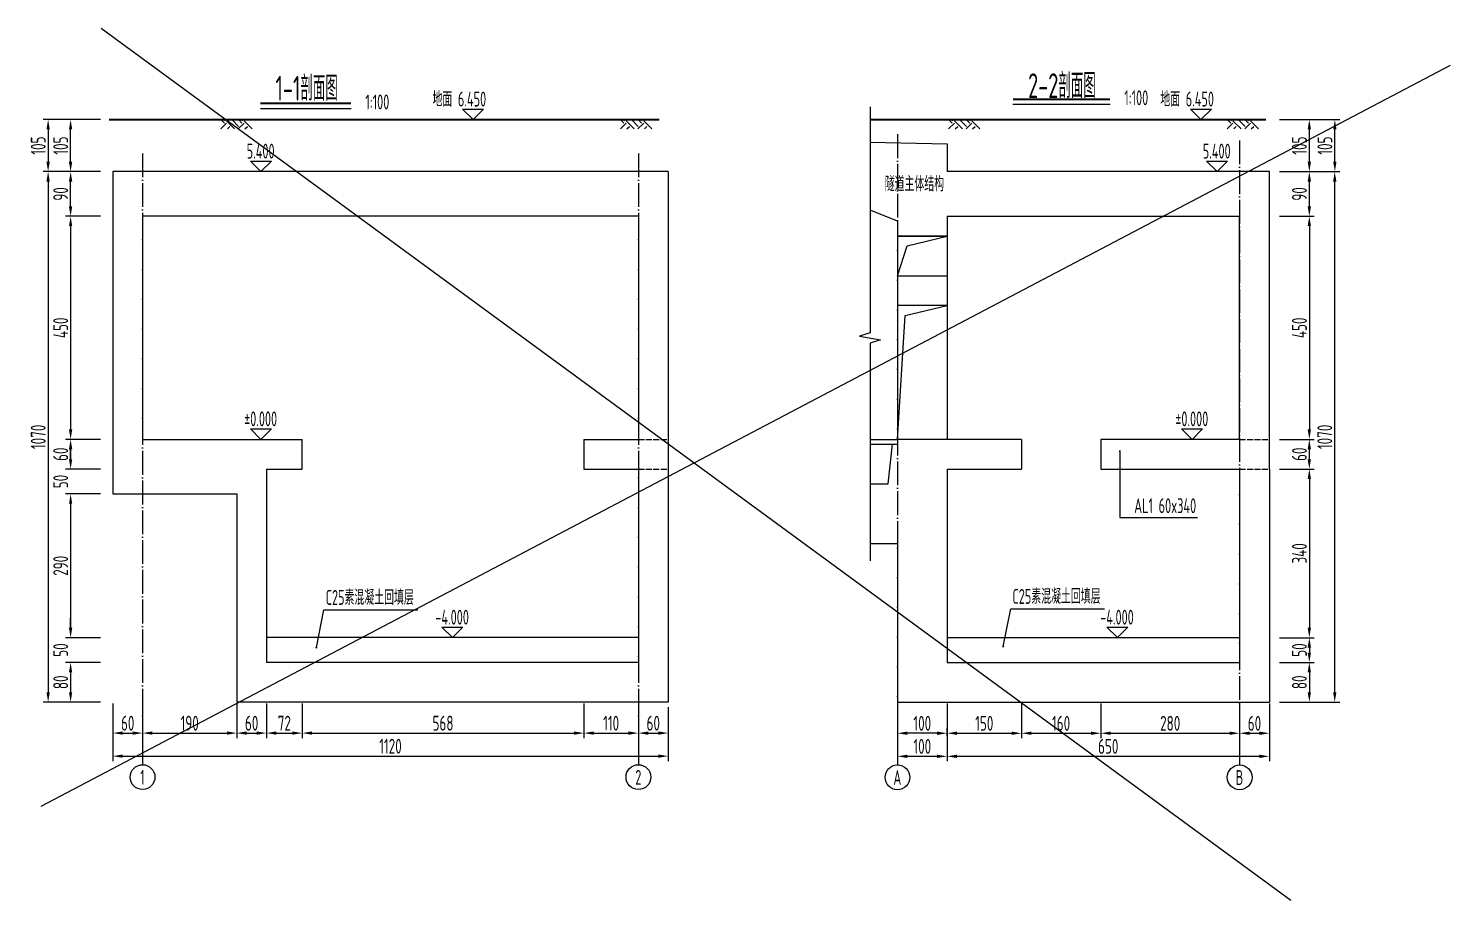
# Model space of a CAD drawing. Header units: millimetres. Extents: x -29538 to 115583, y -232866 to 15404.
# Drawn here: x 17800 to 46480, y -200106 to -182516 of the extents above; entities that cross this region are included whole.
import ezdxf
from ezdxf.enums import TextEntityAlignment as Align

# ---------------------------------------------------------------- set-up
doc = ezdxf.new("R2010")
doc.units = ezdxf.units.MM
doc.header["$LTSCALE"] = 10
doc.header["$MEASUREMENT"] = 0
doc.linetypes.add('ACAD_ISO02W100', pattern=[15, 12, -3])
doc.linetypes.add('ACAD_ISO04W100', pattern=[30, 24, -3, 0, -3])
for name, color, linetype in [('DIM_LEAD', 3, 'Continuous'), ('WALL', 9, 'Continuous'), ('中心线', 3, 'ACAD_ISO04W100'), ('尺寸', 4, 'Continuous'), ('文字', 7, 'Continuous'), ('标注', 4, 'Continuous'), ('次轮廓线', 7, 'Continuous'), ('粗虚线', 1, 'Continuous'), ('轮廓线', 1, 'Continuous')]:
    doc.layers.add(name, color=color, linetype=linetype)
doc.styles.get("Standard").update_dxf_attribs({"font": 'gbenor.shx', "width": 0.75, "bigfont": 'gbcbig.shx'})
doc.dimstyles.get("Standard").update_dxf_attribs({"dimscale": 100, "dimtxt": 3, "dimasz": 2, "dimexe": 1, "dimexo": 1, "dimgap": 0.5, "dimtad": 1, "dimdec": 1, "dimlfac": 0.1, "dimdsep": 46, "dimtxsty": 'Standard', "dimcen": 0.5, "dimadec": 0, "dimazin": 0, "dimtfac": 1, "dimtdec": 1, "dimtofl": 0, "dimtmove": 2, "dimatfit": 3, "dimfxl": 0, "dimtolj": 1, "dimtzin": 0, "dimarcsym": 0})

# ---------------------------------------------------------------- blocks, each defined once
blk = doc.blocks.new('*D368')
at = {"layer": 'Defpoints', "color": 0}
for p in [(20101, -190804), (19501, -191404), (20101, -196729)]:
    blk.add_point(p, dxfattribs=at)
at = {"layer": '标注', "color": 0, "lineweight": -2}
for p, q in [((19501, -196129), (19501, -196829)), ((20101, -196129), (20101, -196829)), ((19701, -196729), (19901, -196729))]:
    blk.add_line(p, q, dxfattribs=at)
at = {"layer": '标注', "color": 0}
for points in [[(19701, -196695), (19701, -196762), (19501, -196729)], [(19901, -196695), (19901, -196762), (20101, -196729)]]:
    blk.add_solid(points, dxfattribs=at)
at = {"layer": '标注', "color": 0, "insert": (19801, -196529), "char_height": 300, "attachment_point": 5}
blk.add_mtext('\\A1;60', dxfattribs=at)
blk = doc.blocks.new('*D369')
at = {"layer": 'Defpoints', "color": 0}
for p in [(20101, -190804), (22001, -191404), (22001, -196729)]:
    blk.add_point(p, dxfattribs=at)
at = {"layer": '标注', "color": 0, "lineweight": -2}
for p, q in [((20101, -196129), (20101, -196829)), ((22001, -196129), (22001, -196829)), ((20301, -196729), (21801, -196729))]:
    blk.add_line(p, q, dxfattribs=at)
at = {"layer": '标注', "color": 0}
for points in [[(20301, -196695), (20301, -196762), (20101, -196729)], [(21801, -196695), (21801, -196762), (22001, -196729)]]:
    blk.add_solid(points, dxfattribs=at)
at = {"layer": '标注', "color": 0, "insert": (21051, -196529), "char_height": 300, "attachment_point": 5}
blk.add_mtext('\\A1;190', dxfattribs=at)
blk = doc.blocks.new('*D370')
at = {"layer": 'Defpoints', "color": 0}
for p in [(22001, -191404), (22601, -191404), (22601, -196729)]:
    blk.add_point(p, dxfattribs=at)
at = {"layer": '标注', "color": 0, "lineweight": -2}
for p, q in [((22001, -196129), (22001, -196829)), ((22601, -196129), (22601, -196829)), ((22201, -196729), (22401, -196729))]:
    blk.add_line(p, q, dxfattribs=at)
at = {"layer": '标注', "color": 0}
for points in [[(22201, -196695), (22201, -196762), (22001, -196729)], [(22401, -196695), (22401, -196762), (22601, -196729)]]:
    blk.add_solid(points, dxfattribs=at)
at = {"layer": '标注', "color": 0, "insert": (22301, -196529), "char_height": 300, "attachment_point": 5}
blk.add_mtext('\\A1;60', dxfattribs=at)
blk = doc.blocks.new('*D371')
at = {"layer": 'Defpoints', "color": 0}
for p in [(22601, -191404), (23321, -191404), (23321, -196729)]:
    blk.add_point(p, dxfattribs=at)
at = {"layer": '标注', "color": 0, "lineweight": -2}
for p, q in [((22601, -196129), (22601, -196829)), ((23321, -196129), (23321, -196829)), ((22801, -196729), (23121, -196729))]:
    blk.add_line(p, q, dxfattribs=at)
at = {"layer": '标注', "color": 0}
for points in [[(22801, -196695), (22801, -196762), (22601, -196729)], [(23121, -196695), (23121, -196762), (23321, -196729)]]:
    blk.add_solid(points, dxfattribs=at)
at = {"layer": '标注', "color": 0, "insert": (22961, -196529), "char_height": 300, "attachment_point": 5}
blk.add_mtext('\\A1;72', dxfattribs=at)
blk = doc.blocks.new('*D372')
at = {"layer": 'Defpoints', "color": 0}
for p in [(23321, -191404), (29002, -191404), (29002, -196729)]:
    blk.add_point(p, dxfattribs=at)
at = {"layer": '标注', "color": 0, "lineweight": -2}
for p, q in [((23321, -196129), (23321, -196829)), ((29002, -196129), (29002, -196829)), ((23521, -196729), (28802, -196729))]:
    blk.add_line(p, q, dxfattribs=at)
at = {"layer": '标注', "color": 0}
for points in [[(23521, -196695), (23521, -196762), (23321, -196729)], [(28802, -196695), (28802, -196762), (29002, -196729)]]:
    blk.add_solid(points, dxfattribs=at)
at = {"layer": '标注', "color": 0, "insert": (26161, -196529), "char_height": 300, "attachment_point": 5}
blk.add_mtext('\\A1;568', dxfattribs=at)
blk = doc.blocks.new('*D373')
at = {"layer": 'Defpoints', "color": 0}
for p in [(29002, -191404), (30101, -191404), (30101, -196729)]:
    blk.add_point(p, dxfattribs=at)
at = {"layer": '标注', "color": 0, "lineweight": -2}
for p, q in [((29002, -196129), (29002, -196829)), ((30101, -196129), (30101, -196829)), ((29202, -196729), (29901, -196729))]:
    blk.add_line(p, q, dxfattribs=at)
at = {"layer": '标注', "color": 0}
for points in [[(29202, -196695), (29202, -196762), (29002, -196729)], [(29901, -196695), (29901, -196762), (30101, -196729)]]:
    blk.add_solid(points, dxfattribs=at)
at = {"layer": '标注', "color": 0, "insert": (29551, -196529), "char_height": 300, "attachment_point": 5}
blk.add_mtext('\\A1;110', dxfattribs=at)
blk = doc.blocks.new('*D374')
at = {"layer": 'Defpoints', "color": 0}
for p in [(30101, -191404), (30701, -196104), (30701, -196729)]:
    blk.add_point(p, dxfattribs=at)
at = {"layer": '标注', "color": 0, "lineweight": -2}
for p, q in [((30101, -196129), (30101, -196829)), ((30701, -196204), (30701, -196829)), ((30301, -196729), (30501, -196729))]:
    blk.add_line(p, q, dxfattribs=at)
at = {"layer": '标注', "color": 0}
for points in [[(30301, -196695), (30301, -196762), (30101, -196729)], [(30501, -196695), (30501, -196762), (30701, -196729)]]:
    blk.add_solid(points, dxfattribs=at)
at = {"layer": '标注', "color": 0, "insert": (30401, -196529), "char_height": 300, "attachment_point": 5}
blk.add_mtext('\\A1;60', dxfattribs=at)
blk = doc.blocks.new('*D375')
at = {"layer": 'Defpoints', "color": 0}
for p in [(19501, -196245), (30701, -196245), (30701, -197193)]:
    blk.add_point(p, dxfattribs=at)
at = {"layer": '标注', "color": 0, "lineweight": -2}
for p, q in [((19501, -196593), (19501, -197293)), ((30701, -196593), (30701, -197293)), ((19701, -197193), (30501, -197193))]:
    blk.add_line(p, q, dxfattribs=at)
at = {"layer": '标注', "color": 0}
for points in [[(19701, -197160), (19701, -197227), (19501, -197193)], [(30501, -197160), (30501, -197227), (30701, -197193)]]:
    blk.add_solid(points, dxfattribs=at)
at = {"layer": '标注', "color": 0, "insert": (25101, -196993), "char_height": 300, "attachment_point": 5}
blk.add_mtext('\\A1;1120', dxfattribs=at)
blk = doc.blocks.new('*D376')
at = {"layer": 'Defpoints', "color": 0}
for p in [(18650, -185404), (19501, -185404), (20101, -186304)]:
    blk.add_point(p, dxfattribs=at)
at = {"layer": '标注', "color": 0, "lineweight": -2}
for p, q in [((19250, -185404), (18550, -185404)), ((18650, -186104), (18650, -185604)), ((19250, -186304), (18550, -186304))]:
    blk.add_line(p, q, dxfattribs=at)
at = {"layer": '标注', "color": 0}
for points in [[(18617, -185604), (18683, -185604), (18650, -185404)], [(18617, -186104), (18683, -186104), (18650, -186304)]]:
    blk.add_solid(points, dxfattribs=at)
at = {"layer": '标注', "color": 0, "insert": (18450, -185854), "char_height": 300, "attachment_point": 5, "rotation": 90}
blk.add_mtext('\\A1;90', dxfattribs=at)
blk = doc.blocks.new('*D377')
at = {"layer": 'Defpoints', "color": 0}
for p in [(19501, -186304), (18650, -190804), (20101, -190804)]:
    blk.add_point(p, dxfattribs=at)
at = {"layer": '标注', "color": 0, "lineweight": -2}
for p, q in [((19250, -186304), (18550, -186304)), ((18650, -186504), (18650, -190604)), ((19250, -190804), (18550, -190804))]:
    blk.add_line(p, q, dxfattribs=at)
at = {"layer": '标注', "color": 0}
for points in [[(18617, -186504), (18683, -186504), (18650, -186304)], [(18617, -190604), (18683, -190604), (18650, -190804)]]:
    blk.add_solid(points, dxfattribs=at)
at = {"layer": '标注', "color": 0, "insert": (18450, -188554), "char_height": 300, "attachment_point": 5, "rotation": 90}
blk.add_mtext('\\A1;450', dxfattribs=at)
blk = doc.blocks.new('*D378')
at = {"layer": 'Defpoints', "color": 0}
for p in [(20101, -190804), (18650, -191404), (19501, -191404)]:
    blk.add_point(p, dxfattribs=at)
at = {"layer": '标注', "color": 0, "lineweight": -2}
for p, q in [((19250, -190804), (18550, -190804)), ((18650, -191004), (18650, -191204)), ((19250, -191404), (18550, -191404))]:
    blk.add_line(p, q, dxfattribs=at)
at = {"layer": '标注', "color": 0}
for points in [[(18617, -191004), (18683, -191004), (18650, -190804)], [(18617, -191204), (18683, -191204), (18650, -191404)]]:
    blk.add_solid(points, dxfattribs=at)
at = {"layer": '标注', "color": 0, "insert": (18450, -191104), "char_height": 300, "attachment_point": 5, "rotation": 90}
blk.add_mtext('\\A1;60', dxfattribs=at)
blk = doc.blocks.new('*D379')
at = {"layer": 'Defpoints', "color": 0}
for p in [(19501, -191904), (18650, -194804), (22601, -194804)]:
    blk.add_point(p, dxfattribs=at)
at = {"layer": '标注', "color": 0, "lineweight": -2}
for p, q in [((19250, -191904), (18550, -191904)), ((18650, -192104), (18650, -194604)), ((19250, -194804), (18550, -194804))]:
    blk.add_line(p, q, dxfattribs=at)
at = {"layer": '标注', "color": 0}
for points in [[(18617, -192104), (18683, -192104), (18650, -191904)], [(18617, -194604), (18683, -194604), (18650, -194804)]]:
    blk.add_solid(points, dxfattribs=at)
at = {"layer": '标注', "color": 0, "insert": (18450, -193354), "char_height": 300, "attachment_point": 5, "rotation": 90}
blk.add_mtext('\\A1;290', dxfattribs=at)
blk = doc.blocks.new('*D380')
at = {"layer": 'Defpoints', "color": 0}
for p in [(22601, -195304), (18650, -196104), (22001, -196104)]:
    blk.add_point(p, dxfattribs=at)
at = {"layer": '标注', "color": 0, "lineweight": -2}
for p, q in [((19250, -195304), (18550, -195304)), ((18650, -195504), (18650, -195904)), ((19250, -196104), (18550, -196104))]:
    blk.add_line(p, q, dxfattribs=at)
at = {"layer": '标注', "color": 0}
for points in [[(18617, -195504), (18683, -195504), (18650, -195304)], [(18617, -195904), (18683, -195904), (18650, -196104)]]:
    blk.add_solid(points, dxfattribs=at)
at = {"layer": '标注', "color": 0, "insert": (18450, -195704), "char_height": 300, "attachment_point": 5, "rotation": 90}
blk.add_mtext('\\A1;80', dxfattribs=at)
blk = doc.blocks.new('*D381')
at = {"layer": 'Defpoints', "color": 0}
for p in [(19501, -185404), (18197, -196104), (19501, -196104)]:
    blk.add_point(p, dxfattribs=at)
at = {"layer": '标注', "color": 0, "lineweight": -2}
for p, q in [((18797, -185404), (18097, -185404)), ((18197, -185604), (18197, -195904)), ((18797, -196104), (18097, -196104))]:
    blk.add_line(p, q, dxfattribs=at)
at = {"layer": '标注', "color": 0}
for points in [[(18163, -185604), (18230, -185604), (18197, -185404)], [(18163, -195904), (18230, -195904), (18197, -196104)]]:
    blk.add_solid(points, dxfattribs=at)
at = {"layer": '标注', "color": 0, "insert": (17997, -190754), "char_height": 300, "attachment_point": 5, "rotation": 90}
blk.add_mtext('\\A1;1070', dxfattribs=at)
blk = doc.blocks.new('*D382')
at = {"layer": 'Defpoints', "color": 0}
for p in [(35326, -190904), (36326, -191304), (36326, -197197)]:
    blk.add_point(p, dxfattribs=at)
at = {"layer": '标注', "color": 0, "lineweight": -2}
for p, q in [((35326, -196597), (35326, -197297)), ((36326, -196597), (36326, -197297)), ((35526, -197197), (36126, -197197))]:
    blk.add_line(p, q, dxfattribs=at)
at = {"layer": '标注', "color": 0}
for points in [[(35526, -197164), (35526, -197231), (35326, -197197)], [(36126, -197164), (36126, -197231), (36326, -197197)]]:
    blk.add_solid(points, dxfattribs=at)
at = {"layer": '标注', "color": 0, "insert": (35826, -196997), "char_height": 300, "attachment_point": 5}
blk.add_mtext('\\A1;100', dxfattribs=at)
blk = doc.blocks.new('*D391')
at = {"layer": 'Defpoints', "color": 0}
for p in [(42226, -190804), (42826, -191404), (42826, -196732)]:
    blk.add_point(p, dxfattribs=at)
at = {"layer": '标注', "color": 0, "lineweight": -2}
for p, q in [((42226, -196132), (42226, -196832)), ((42826, -196132), (42826, -196832)), ((42426, -196732), (42626, -196732))]:
    blk.add_line(p, q, dxfattribs=at)
at = {"layer": '标注', "color": 0}
for points in [[(42426, -196698), (42426, -196765), (42226, -196732)], [(42626, -196698), (42626, -196765), (42826, -196732)]]:
    blk.add_solid(points, dxfattribs=at)
at = {"layer": '标注', "color": 0, "insert": (42526, -196532), "char_height": 300, "attachment_point": 5}
blk.add_mtext('\\A1;60', dxfattribs=at)
blk = doc.blocks.new('*D392')
at = {"layer": 'Defpoints', "color": 0}
for p in [(36326, -191304), (37826, -191404), (37826, -196732)]:
    blk.add_point(p, dxfattribs=at)
at = {"layer": '标注', "color": 0, "lineweight": -2}
for p, q in [((36326, -196132), (36326, -196832)), ((37826, -196132), (37826, -196832)), ((36526, -196732), (37626, -196732))]:
    blk.add_line(p, q, dxfattribs=at)
at = {"layer": '标注', "color": 0}
for points in [[(36526, -196698), (36526, -196765), (36326, -196732)], [(37626, -196698), (37626, -196765), (37826, -196732)]]:
    blk.add_solid(points, dxfattribs=at)
at = {"layer": '标注', "color": 0, "insert": (37076, -196532), "char_height": 300, "attachment_point": 5}
blk.add_mtext('\\A1;150', dxfattribs=at)
blk = doc.blocks.new('*D393')
at = {"layer": 'Defpoints', "color": 0}
for p in [(42226, -190804), (39426, -191404), (42226, -196732)]:
    blk.add_point(p, dxfattribs=at)
at = {"layer": '标注', "color": 0, "lineweight": -2}
for p, q in [((39426, -196132), (39426, -196832)), ((42226, -196132), (42226, -196832)), ((39626, -196732), (42026, -196732))]:
    blk.add_line(p, q, dxfattribs=at)
at = {"layer": '标注', "color": 0}
for points in [[(39626, -196698), (39626, -196765), (39426, -196732)], [(42026, -196698), (42026, -196765), (42226, -196732)]]:
    blk.add_solid(points, dxfattribs=at)
at = {"layer": '标注', "color": 0, "insert": (40826, -196532), "char_height": 300, "attachment_point": 5}
blk.add_mtext('\\A1;280', dxfattribs=at)
blk = doc.blocks.new('*D387')
at = {"layer": 'Defpoints', "color": 0}
for p in [(36326, -191304), (42826, -191404), (42826, -197197)]:
    blk.add_point(p, dxfattribs=at)
at = {"layer": '标注', "color": 0, "lineweight": -2}
for p, q in [((36326, -196597), (36326, -197297)), ((42826, -196597), (42826, -197297)), ((36526, -197197), (42626, -197197))]:
    blk.add_line(p, q, dxfattribs=at)
at = {"layer": '标注', "color": 0}
for points in [[(36526, -197164), (36526, -197231), (36326, -197197)], [(42626, -197164), (42626, -197231), (42826, -197197)]]:
    blk.add_solid(points, dxfattribs=at)
at = {"layer": '标注', "color": 0, "insert": (39576, -196997), "char_height": 300, "attachment_point": 5}
blk.add_mtext('\\A1;650', dxfattribs=at)
blk = doc.blocks.new('*D383')
at = {"layer": 'Defpoints', "color": 0}
for p in [(42226, -186304), (42226, -190804), (43632, -190804)]:
    blk.add_point(p, dxfattribs=at)
at = {"layer": '标注', "color": 0, "lineweight": -2}
for p, q in [((43032, -186304), (43732, -186304)), ((43632, -186504), (43632, -190604)), ((43032, -190804), (43732, -190804))]:
    blk.add_line(p, q, dxfattribs=at)
at = {"layer": '标注', "color": 0}
for points in [[(43598, -186504), (43665, -186504), (43632, -186304)], [(43598, -190604), (43665, -190604), (43632, -190804)]]:
    blk.add_solid(points, dxfattribs=at)
at = {"layer": '标注', "color": 0, "insert": (43432, -188554), "char_height": 300, "attachment_point": 5, "rotation": 90}
blk.add_mtext('\\A1;450', dxfattribs=at)
blk = doc.blocks.new('*D384')
at = {"layer": 'Defpoints', "color": 0}
for p in [(42826, -185404), (43632, -185404), (42226, -186304)]:
    blk.add_point(p, dxfattribs=at)
at = {"layer": '标注', "color": 0, "lineweight": -2}
for p, q in [((43032, -185404), (43732, -185404)), ((43632, -186104), (43632, -185604)), ((43032, -186304), (43732, -186304))]:
    blk.add_line(p, q, dxfattribs=at)
at = {"layer": '标注', "color": 0}
for points in [[(43598, -185604), (43665, -185604), (43632, -185404)], [(43598, -186104), (43665, -186104), (43632, -186304)]]:
    blk.add_solid(points, dxfattribs=at)
at = {"layer": '标注', "color": 0, "insert": (43432, -185854), "char_height": 300, "attachment_point": 5, "rotation": 90}
blk.add_mtext('\\A1;90', dxfattribs=at)
blk = doc.blocks.new('*D385')
at = {"layer": 'Defpoints', "color": 0}
for p in [(42226, -185404), (44144, -185404), (42826, -196104)]:
    blk.add_point(p, dxfattribs=at)
at = {"layer": '标注', "color": 0, "lineweight": -2}
for p, q in [((43544, -185404), (44244, -185404)), ((44144, -195904), (44144, -185604)), ((43544, -196104), (44244, -196104))]:
    blk.add_line(p, q, dxfattribs=at)
at = {"layer": '标注', "color": 0}
for points in [[(44111, -185604), (44178, -185604), (44144, -185404)], [(44111, -195904), (44178, -195904), (44144, -196104)]]:
    blk.add_solid(points, dxfattribs=at)
at = {"layer": '标注', "color": 0, "insert": (43944, -190754), "char_height": 300, "attachment_point": 5, "rotation": 90}
blk.add_mtext('\\A1;1070', dxfattribs=at)
blk = doc.blocks.new('*D386')
at = {"layer": 'Defpoints', "color": 0}
for p in [(42226, -190804), (43632, -190804), (42826, -191404)]:
    blk.add_point(p, dxfattribs=at)
at = {"layer": '标注', "color": 0, "lineweight": -2}
for p, q in [((43032, -190804), (43732, -190804)), ((43632, -191204), (43632, -191004)), ((43032, -191404), (43732, -191404))]:
    blk.add_line(p, q, dxfattribs=at)
at = {"layer": '标注', "color": 0}
for points in [[(43598, -191004), (43665, -191004), (43632, -190804)], [(43598, -191204), (43665, -191204), (43632, -191404)]]:
    blk.add_solid(points, dxfattribs=at)
at = {"layer": '标注', "color": 0, "insert": (43432, -191104), "char_height": 300, "attachment_point": 5, "rotation": 90}
blk.add_mtext('\\A1;60', dxfattribs=at)
blk = doc.blocks.new('*D388')
at = {"layer": 'Defpoints', "color": 0}
for p in [(35326, -193004), (35326, -196732), (36326, -196881)]:
    blk.add_point(p, dxfattribs=at)
at = {"layer": '标注', "color": 0, "lineweight": -2}
for p, q in [((35326, -196132), (35326, -196832)), ((36126, -196732), (35526, -196732)), ((36326, -196781), (36326, -196632))]:
    blk.add_line(p, q, dxfattribs=at)
at = {"layer": '标注', "color": 0}
for points in [[(35526, -196698), (35526, -196765), (35326, -196732)], [(36126, -196698), (36126, -196765), (36326, -196732)]]:
    blk.add_solid(points, dxfattribs=at)
at = {"layer": '标注', "color": 0, "insert": (35826, -196532), "char_height": 300, "attachment_point": 5}
blk.add_mtext('\\A1;100', dxfattribs=at)
blk = doc.blocks.new('A$C38B60C35')
for p, q in [((71, -71), (0, 0)), ((425, -71), (354, 0)), ((-2, -189), (115, -71)), ((71, -27), (98, 0)), ((277, -189), (115, -27)), ((131, -189), (182, -138)), ((358, -138), (221, 0)), ((352, -189), (469, -71)), ((425, -27), (452, 0)), ((631, -189), (469, -27)), ((484, -189), (535, -138))]:
    blk.add_line(p, q)
blk = doc.blocks.new('*D389')
at = {"layer": 'Defpoints', "color": 0}
for p in [(42377, -184354), (43632, -184354), (42826, -185404)]:
    blk.add_point(p, dxfattribs=at)
at = {"layer": '标注', "color": 0, "lineweight": -2}
for p, q in [((43032, -184354), (43732, -184354)), ((43632, -185204), (43632, -184554)), ((43032, -185404), (43732, -185404))]:
    blk.add_line(p, q, dxfattribs=at)
at = {"layer": '标注', "color": 0}
for points in [[(43598, -184554), (43665, -184554), (43632, -184354)], [(43598, -185204), (43665, -185204), (43632, -185404)]]:
    blk.add_solid(points, dxfattribs=at)
at = {"layer": '标注', "color": 0, "insert": (43432, -184879), "char_height": 300, "attachment_point": 5, "rotation": 90}
blk.add_mtext('\\A1;105', dxfattribs=at)
blk = doc.blocks.new('*D390')
at = {"layer": 'Defpoints', "color": 0}
for p in [(42826, -184354), (44147, -184354), (42826, -185404)]:
    blk.add_point(p, dxfattribs=at)
at = {"layer": '标注', "color": 0, "lineweight": -2}
for p, q in [((43547, -184354), (44247, -184354)), ((44147, -185204), (44147, -184554)), ((43547, -185404), (44247, -185404))]:
    blk.add_line(p, q, dxfattribs=at)
at = {"layer": '标注', "color": 0}
for points in [[(44113, -184554), (44180, -184554), (44147, -184354)], [(44113, -185204), (44180, -185204), (44147, -185404)]]:
    blk.add_solid(points, dxfattribs=at)
at = {"layer": '标注', "color": 0, "insert": (43947, -184879), "char_height": 300, "attachment_point": 5, "rotation": 90}
blk.add_mtext('\\A1;105', dxfattribs=at)
blk = doc.blocks.new('*D394')
at = {"layer": 'Defpoints', "color": 0}
for p in [(19501, -191404), (18650, -191904), (19501, -191904)]:
    blk.add_point(p, dxfattribs=at)
at = {"layer": '标注', "color": 0, "lineweight": -2}
for p, q in [((18650, -191204), (18650, -191004)), ((19250, -191404), (18550, -191404)), ((19250, -191904), (18550, -191904)), ((18650, -192104), (18650, -192304))]:
    blk.add_line(p, q, dxfattribs=at)
at = {"layer": '标注', "color": 0}
for points in [[(18617, -191204), (18683, -191204), (18650, -191404)], [(18617, -192104), (18683, -192104), (18650, -191904)]]:
    blk.add_solid(points, dxfattribs=at)
at = {"layer": '标注', "color": 0, "insert": (18450, -191654), "char_height": 300, "attachment_point": 5, "rotation": 90}
blk.add_mtext('\\A1;50', dxfattribs=at)
blk = doc.blocks.new('*D395')
at = {"layer": 'Defpoints', "color": 0}
for p in [(22601, -194804), (18650, -195304), (22601, -195304)]:
    blk.add_point(p, dxfattribs=at)
at = {"layer": '标注', "color": 0, "lineweight": -2}
for p, q in [((18650, -194604), (18650, -194404)), ((19250, -194804), (18550, -194804)), ((19250, -195304), (18550, -195304)), ((18650, -195504), (18650, -195704))]:
    blk.add_line(p, q, dxfattribs=at)
at = {"layer": '标注', "color": 0}
for points in [[(18617, -194604), (18683, -194604), (18650, -194804)], [(18617, -195504), (18683, -195504), (18650, -195304)]]:
    blk.add_solid(points, dxfattribs=at)
at = {"layer": '标注', "color": 0, "insert": (18450, -195054), "char_height": 300, "attachment_point": 5, "rotation": 90}
blk.add_mtext('\\A1;50', dxfattribs=at)
blk = doc.blocks.new('*D396')
at = {"layer": 'Defpoints', "color": 0}
for p in [(42826, -191404), (42226, -194804), (43632, -194804)]:
    blk.add_point(p, dxfattribs=at)
at = {"layer": '标注', "color": 0, "lineweight": -2}
for p, q in [((43032, -191404), (43732, -191404)), ((43632, -191604), (43632, -194604)), ((43032, -194804), (43732, -194804))]:
    blk.add_line(p, q, dxfattribs=at)
at = {"layer": '标注', "color": 0}
for points in [[(43598, -191604), (43665, -191604), (43632, -191404)], [(43598, -194604), (43665, -194604), (43632, -194804)]]:
    blk.add_solid(points, dxfattribs=at)
at = {"layer": '标注', "color": 0, "insert": (43432, -193104), "char_height": 300, "attachment_point": 5, "rotation": 90}
blk.add_mtext('\\A1;340', dxfattribs=at)
blk = doc.blocks.new('*D397')
at = {"layer": 'Defpoints', "color": 0}
for p in [(42226, -194804), (42226, -195304), (43632, -195304)]:
    blk.add_point(p, dxfattribs=at)
at = {"layer": '标注', "color": 0, "lineweight": -2}
for p, q in [((43032, -194804), (43732, -194804)), ((43632, -195004), (43632, -195104)), ((43032, -195304), (43732, -195304))]:
    blk.add_line(p, q, dxfattribs=at)
at = {"layer": '标注', "color": 0}
for points in [[(43598, -195004), (43665, -195004), (43632, -194804)], [(43598, -195104), (43665, -195104), (43632, -195304)]]:
    blk.add_solid(points, dxfattribs=at)
at = {"layer": '标注', "color": 0, "insert": (43432, -195054), "char_height": 300, "attachment_point": 5, "rotation": 90}
blk.add_mtext('\\A1;50', dxfattribs=at)
blk = doc.blocks.new('*D398')
at = {"layer": 'Defpoints', "color": 0}
for p in [(42226, -195304), (42826, -196104), (43632, -196104)]:
    blk.add_point(p, dxfattribs=at)
at = {"layer": '标注', "color": 0, "lineweight": -2}
for p, q in [((43032, -195304), (43732, -195304)), ((43632, -195504), (43632, -195904)), ((43032, -196104), (43732, -196104))]:
    blk.add_line(p, q, dxfattribs=at)
at = {"layer": '标注', "color": 0}
for points in [[(43598, -195504), (43665, -195504), (43632, -195304)], [(43598, -195904), (43665, -195904), (43632, -196104)]]:
    blk.add_solid(points, dxfattribs=at)
at = {"layer": '标注', "color": 0, "insert": (43432, -195704), "char_height": 300, "attachment_point": 5, "rotation": 90}
blk.add_mtext('\\A1;80', dxfattribs=at)
blk = doc.blocks.new('*D399')
at = {"layer": 'Defpoints', "color": 0}
for p in [(37826, -191404), (39426, -191404), (39426, -196732)]:
    blk.add_point(p, dxfattribs=at)
at = {"layer": '标注', "color": 0, "lineweight": -2}
for p, q in [((37826, -196132), (37826, -196832)), ((39426, -196132), (39426, -196832)), ((38026, -196732), (39226, -196732))]:
    blk.add_line(p, q, dxfattribs=at)
at = {"layer": '标注', "color": 0}
for points in [[(38026, -196698), (38026, -196765), (37826, -196732)], [(39226, -196698), (39226, -196765), (39426, -196732)]]:
    blk.add_solid(points, dxfattribs=at)
at = {"layer": '标注', "color": 0, "insert": (38626, -196532), "char_height": 300, "attachment_point": 5}
blk.add_mtext('\\A1;160', dxfattribs=at)
blk = doc.blocks.new('*D440')
at = {"layer": 'Defpoints', "color": 0}
for p in [(18650, -184354), (19501, -184354), (19501, -185404)]:
    blk.add_point(p, dxfattribs=at)
at = {"layer": '标注', "color": 0, "lineweight": -2}
for p, q in [((19250, -184354), (18550, -184354)), ((18650, -185204), (18650, -184554)), ((19250, -185404), (18550, -185404))]:
    blk.add_line(p, q, dxfattribs=at)
at = {"layer": '标注', "color": 0}
for points in [[(18617, -184554), (18683, -184554), (18650, -184354)], [(18617, -185204), (18683, -185204), (18650, -185404)]]:
    blk.add_solid(points, dxfattribs=at)
at = {"layer": '标注', "color": 0, "insert": (18450, -184879), "char_height": 300, "attachment_point": 5, "rotation": 90}
blk.add_mtext('\\A1;105', dxfattribs=at)
blk = doc.blocks.new('*D441')
at = {"layer": 'Defpoints', "color": 0}
for p in [(19426, -184354), (18197, -185404), (19501, -185404)]:
    blk.add_point(p, dxfattribs=at)
at = {"layer": '标注', "color": 0, "lineweight": -2}
for p, q in [((18797, -184354), (18097, -184354)), ((18197, -184554), (18197, -185204)), ((18797, -185404), (18097, -185404))]:
    blk.add_line(p, q, dxfattribs=at)
at = {"layer": '标注', "color": 0}
for points in [[(18163, -184554), (18230, -184554), (18197, -184354)], [(18163, -185204), (18230, -185204), (18197, -185404)]]:
    blk.add_solid(points, dxfattribs=at)
at = {"layer": '标注', "color": 0, "insert": (17997, -184879), "char_height": 300, "attachment_point": 5, "rotation": 90}
blk.add_mtext('\\A1;105', dxfattribs=at)

msp = doc.modelspace()

# ---------------------------------------------------------------- linework, layer by layer
at = {"ltscale": 2}
msp.add_lwpolyline([(34772.01, -184094.18), (34772.01, -188654.52), (34562.01, -188724.52), (34982.01, -188794.52), (34772.01, -188864.52), (34772.01, -193255.72)], dxfattribs=at)
at = {"layer": 'DIM_LEAD', "const_width": 20}
for points in [[(39812.39, -191033.11, -1), (39808.37, -191052.7, -1)], [(23609.19, -194993.2, -1), (23605.16, -195012.79, -1)], [(37459.63, -194972.15, -1), (37455.61, -194991.74, -1)]]:
    msp.add_lwpolyline(points, format="xyb", close=True, dxfattribs=at)
at = {"layer": 'WALL'}
for p, q in [((30101.2, -190803.65), (30101.2, -190803.65)), ((30701.2, -191043.65), (30701.2, -191043.65)), ((30701.2, -195503.65), (30701.2, -195503.65))]:
    msp.add_line(p, q, dxfattribs=at)
at = {"layer": '中心线', "ltscale": 2}
for p, q in [((35325.92, -184650), (35325.92, -196439.35)), ((42225.92, -184775.66), (42225.92, -196341.98)), ((20101.2, -185035.82), (20101.2, -196990.32)), ((30101.2, -185035.82), (30101.2, -196990.32))]:
    msp.add_line(p, q, dxfattribs=at)
at = {"layer": '尺寸'}
for p, q in [((35325.92, -196103.65), (35325.92, -197370.14)), ((42225.92, -196103.65), (42225.92, -197370.14))]:
    msp.add_line(p, q, dxfattribs=at)
at = {"layer": '文字'}
for p, q in [((37653.95, -184044.08), (39612.93, -184044.08)), ((22478.69, -184128.38), (24305.06, -184128.38))]:
    msp.add_line(p, q, dxfattribs=at)
at = {"layer": '文字', "const_width": 40}
for points in [[(22478.69, -184028.38), (24305.06, -184028.38)], [(37653.95, -183944.08), (39612.93, -183944.08)]]:
    msp.add_lwpolyline(points, dxfattribs=at)
at = {"layer": '文字'}
for centre in [(20101.2, -197616.47), (30101.2, -197616.47), (35325.92, -197620.14), (42225.92, -197620.14)]:
    msp.add_circle(centre, 250, dxfattribs=at)
at = {"layer": '标注'}
for p, q in [((43260.09, -200106.47), (19269.42, -182515.96)), ((18055.31, -198199.53), (46480.08, -183258.56)), ((20101.2, -196389.24), (20101.2, -197366.47)), ((30101.2, -196389.24), (30101.2, -197366.47))]:
    msp.add_line(p, q, dxfattribs=at)
at = {"layer": '标注', "const_width": 40}
for points in [[(19426.3, -184353.65), (30523.46, -184353.65)], [(34772.01, -184353.65), (42761.13, -184353.65)]]:
    msp.add_lwpolyline(points, dxfattribs=at)
at = {"layer": '标注'}
for points in [[(35325.92, -187504.38), (35518.16, -186903.88), (36325.92, -186704.38)], [(35325.92, -190803.65), (35481.52, -188304.76), (36325.92, -188103.65)], [(39810.38, -191042.9), (39810.38, -192381.62), (41374.43, -192381.62)], [(23607.18, -195003), (23759.61, -194241.68), (25650.63, -194241.68)], [(37457.62, -194981.95), (37610.05, -194220.63), (39501.07, -194220.63)]]:
    msp.add_lwpolyline(points, dxfattribs=at)
at = {"layer": '次轮廓线'}
for p, q in [((34772.01, -184812.57), (36325.92, -184843.65)), ((36325.92, -184843.65), (36325.92, -185403.65)), ((35325.92, -186403.65), (34772.01, -186182.09)), ((35325.92, -186403.65), (35325.92, -186704.38)), ((36325.92, -186303.65), (36325.92, -186704.38)), ((35325.92, -186704.38), (35325.92, -187504.38)), ((35325.92, -186704.38), (36325.92, -186704.38)), ((36325.92, -186704.38), (36325.92, -187504.38)), ((35325.92, -187536.26), (35325.92, -188103.65)), ((36325.92, -187504.38), (36325.92, -188103.65)), ((35325.92, -188103.65), (35325.92, -190803.65)), ((36325.92, -188103.65), (36325.92, -190803.65)), ((34772.01, -190803.65), (35325.92, -190803.65)), ((34772.01, -190903.65), (35225.92, -190903.65)), ((35136.03, -191703.65), (35225.92, -190903.65)), ((35225.92, -190903.65), (35325.92, -190903.65)), ((35325.92, -190803.65), (35325.92, -190903.65)), ((36325.92, -190803.65), (35325.92, -190803.65)), ((34772.01, -191703.65), (35136.03, -191703.65)), ((34772.01, -192903.65), (35325.92, -192903.65)), ((30101.2, -194803.65), (22601.2, -194803.65)), ((36325.92, -194803.65), (42225.92, -194803.65))]:
    msp.add_line(p, q, dxfattribs=at)
at = {"layer": '次轮廓线', "extrusion": (0, 0, -1)}
for p, q in [((36325.92, -186704.38), (35325.92, -186704.38)), ((35325.92, -187504.38), (36325.92, -187504.38)), ((36325.92, -188103.65), (35325.92, -188103.65))]:
    msp.add_line(p, q, dxfattribs=at)
at = {"layer": '次轮廓线'}
for points in [[(26555.33, -184141.52), (26979.59, -184141.52), (26767.46, -184353.65)], [(41233.38, -184141.52), (41657.64, -184141.52), (41445.51, -184353.65)], [(22277.53, -185191.52), (22701.79, -185191.52), (22489.66, -185403.65)], [(41558.67, -185191.52), (41982.94, -185191.52), (41770.81, -185403.65)], [(22277.53, -190591.52), (22701.79, -190591.52), (22489.66, -190803.65)], [(41056.34, -190591.52), (41480.61, -190591.52), (41268.48, -190803.65)], [(41056.34, -190591.52), (41480.61, -190591.52), (41268.48, -190803.65)], [(26139.07, -194591.52), (26563.33, -194591.52), (26351.2, -194803.65)], [(39547.84, -194591.52), (39972.1, -194591.52), (39759.97, -194803.65)]]:
    msp.add_lwpolyline(points, close=True, dxfattribs=at)
at = {"layer": '粗虚线', "color": 6, "linetype": 'ACAD_ISO02W100'}
for p, q in [((30101.2, -190803.65), (30701.2, -190803.65)), ((42225.92, -190803.65), (42825.92, -190803.65)), ((30101.2, -191403.65), (30701.2, -191403.65)), ((42225.92, -191403.65), (42825.92, -191403.65))]:
    msp.add_line(p, q, dxfattribs=at)
at = {"layer": '轮廓线', "color": 6}
for p, q in [((19501.2, -185403.65), (19501.2, -191903.65)), ((30701.2, -185403.65), (19501.2, -185403.65)), ((30701.2, -185403.65), (30701.2, -191043.65)), ((20101.2, -186303.65), (20101.2, -190803.65)), ((30101.2, -186303.65), (20101.2, -186303.65)), ((30101.2, -186303.65), (30101.2, -190803.65)), ((36325.92, -186303.65), (42225.92, -186303.65)), ((42225.92, -190803.65), (42225.92, -186303.65)), ((20101.2, -190803.65), (23321.2, -190803.65)), ((23321.2, -191403.65), (23321.2, -190803.65)), ((29001.68, -190803.65), (30101.2, -190803.65)), ((29001.68, -190803.65), (29001.68, -191403.65)), ((37825.92, -190803.65), (36325.92, -190803.65)), ((37825.92, -190803.65), (37825.92, -191403.65)), ((42225.92, -190803.65), (39425.92, -190803.65)), ((39425.92, -190803.65), (39425.92, -191403.65)), ((30701.2, -191043.65), (30701.2, -196103.65)), ((22601.2, -191403.65), (22601.2, -195303.65)), ((22601.2, -191403.65), (23321.2, -191403.65)), ((29001.68, -191403.65), (30101.2, -191403.65)), ((30101.2, -191403.65), (30101.2, -195303.65)), ((36325.92, -191403.65), (36325.92, -195303.65)), ((42225.92, -191403.65), (42225.92, -195303.65)), ((42825.92, -191403.65), (42825.92, -196103.65)), ((19501.2, -191903.65), (22001.2, -191903.65)), ((22001.2, -191903.65), (22001.2, -196103.65)), ((35325.92, -192903.65), (35325.92, -196103.65)), ((30101.2, -195303.65), (22601.2, -195303.65)), ((36325.92, -195303.65), (42225.92, -195303.65)), ((30701.2, -196103.65), (22001.2, -196103.65)), ((35325.92, -196103.65), (42825.92, -196103.65))]:
    msp.add_line(p, q, dxfattribs=at)
for points in [[(42825.92, -191403.65), (42825.92, -185403.65), (36325.92, -185403.65)], [(36325.92, -191403.65), (37825.92, -191403.65)], [(39425.92, -191403.65), (42225.92, -191403.65)]]:
    msp.add_lwpolyline(points, dxfattribs=at)

# ---------------------------------------------------------------- block references
at = {"layer": '标注'}
for p in [(21680.16, -184353.65), (29739.19, -184353.65), (36358.21, -184353.65), (41976.86, -184353.65)]:
    msp.add_blockref('A$C38B60C35', p, dxfattribs=at)

# ---------------------------------------------------------------- texts
at = {"layer": '文字', "width": 0.7}
for s, height, p in [('1-1剖面图', 500, (23411.13, -183721.73)), ('2-2剖面图', 500, (38643.08, -183670.93)), ('地面 6.450', 300, (26489.36, -183940.53)), ('1:100', 300, (40141.66, -183914.17)), ('地面 6.450', 300, (41167.41, -183940.53)), ('1:100', 300, (24835.78, -183998.47)), ('5.400', 300, (22482.6, -184990.53)), ('5.400', 300, (41763.75, -184990.53)), ('隧道主体结构', 300, (35667.61, -185651.63)), ('%%P0.000', 300, (22482.6, -190390.53)), ('%%P0.000', 300, (41261.42, -190390.53)), ('AL1 60x340', 300, (40724.85, -192142.51)), ('C25素混凝土回填层', 300, (24682.16, -193992.77)), ('C25素混凝土回填层', 300, (38532.6, -193971.72)), ('-4.000', 300, (26344.14, -194390.53)), ('-4.000', 300, (39752.91, -194390.53)), ('1', 300, (20098.72, -197620.61)), ('2', 300, (30098.72, -197620.61)), ('A', 300, (35323.44, -197624.28)), ('B', 300, (42223.44, -197624.28))]:
    msp.add_text(s, height=height, dxfattribs=at).set_placement(p, align=Align.MIDDLE_CENTER)

# ---------------------------------------------------------------- dimensions: what is measured, and where the dimension line sits
at = {"layer": '标注'}
for base, p1, p2, picture, middle in [((18196.58, -185403.65), (19426.3, -184353.65), (19501.2, -185403.65), '*D441', (17996.58, -184878.65)), ((18650.08, -184353.65), (19501.2, -185403.65), (19501.2, -184353.65), '*D440', (18450.08, -184878.65)), ((43631.81, -184353.65), (42825.92, -185403.65), (42376.78, -184353.65), '*D389', (43431.81, -184878.65)), ((44146.64, -184353.65), (42825.92, -185403.65), (42825.92, -184353.65), '*D390', (43946.64, -184878.65)), ((18196.58, -196103.65), (19501.2, -185403.65), (19501.2, -196103.65), '*D381', (17996.58, -190753.65)), ((18650.08, -185403.65), (20101.2, -186303.65), (19501.2, -185403.65), '*D376', (18450.08, -185853.65)), ((43631.81, -185403.65), (42225.92, -186303.65), (42825.92, -185403.65), '*D384', (43431.81, -185853.65)), ((44144.42, -185403.65), (42825.92, -196103.65), (42225.92, -185403.65), '*D385', (43944.42, -190753.65)), ((18650.08, -190803.65), (19501.2, -186303.65), (20101.2, -190803.65), '*D377', (18450.08, -188553.65)), ((43631.81, -190803.65), (42225.92, -186303.65), (42225.92, -190803.65), '*D383', (43431.81, -188553.65)), ((18650.08, -191403.65), (20101.2, -190803.65), (19501.2, -191403.65), '*D378', (18450.08, -191103.65)), ((18650.08, -191903.65), (19501.2, -191403.65), (19501.2, -191903.65), '*D394', (18450.08, -191653.65)), ((43631.81, -190803.65), (42825.92, -191403.65), (42225.92, -190803.65), '*D386', (43431.81, -191103.65)), ((43631.81, -194803.65), (42825.92, -191403.65), (42225.92, -194803.65), '*D396', (43431.81, -193103.65)), ((18650.08, -194803.65), (19501.2, -191903.65), (22601.2, -194803.65), '*D379', (18450.08, -193353.65)), ((18650.08, -195303.65), (22601.2, -194803.65), (22601.2, -195303.65), '*D395', (18450.08, -195053.65)), ((43631.81, -195303.65), (42225.92, -194803.65), (42225.92, -195303.65), '*D397', (43431.81, -195053.65)), ((18650.08, -196103.65), (22601.2, -195303.65), (22001.2, -196103.65), '*D380', (18450.08, -195703.65)), ((43631.81, -196103.65), (42225.92, -195303.65), (42825.92, -196103.65), '*D398', (43431.81, -195703.65))]:
    dim = msp.add_linear_dim(base=base, p1=p1, p2=p2, angle=90, dimstyle='Standard', dxfattribs=at)
    dim.commit()
    dim.dimension.update_dxf_attribs({"geometry": picture, "text_midpoint": middle})
for base, p1, p2, picture, middle in [((20101.2, -196728.55), (19501.2, -191403.65), (20101.2, -190803.65), '*D368', (19801.2, -196528.55)), ((22001.2, -196728.55), (20101.2, -190803.65), (22001.2, -191403.65), '*D369', (21051.2, -196528.55)), ((36325.92, -197197.41), (35325.92, -190903.65), (36325.92, -191303.65), '*D382', (35825.92, -196997.41)), ((42225.92, -196731.67), (39425.92, -191403.65), (42225.92, -190803.65), '*D393', (40825.92, -196531.67)), ((42825.92, -196731.67), (42225.92, -190803.65), (42825.92, -191403.65), '*D391', (42525.92, -196531.67)), ((22601.2, -196728.55), (22001.2, -191403.65), (22601.2, -191403.65), '*D370', (22301.2, -196528.55)), ((23321.2, -196728.55), (22601.2, -191403.65), (23321.2, -191403.65), '*D371', (22961.2, -196528.55)), ((29001.68, -196728.55), (23321.2, -191403.65), (29001.68, -191403.65), '*D372', (26161.44, -196528.55)), ((30101.2, -196728.55), (29001.68, -191403.65), (30101.2, -191403.65), '*D373', (29551.44, -196528.55)), ((30701.2, -196728.55), (30101.2, -191403.65), (30701.2, -196103.65), '*D374', (30401.2, -196528.55)), ((37825.92, -196731.67), (36325.92, -191303.65), (37825.92, -191403.65), '*D392', (37075.92, -196531.67)), ((42825.92, -197197.41), (36325.92, -191303.65), (42825.92, -191403.65), '*D387', (39575.92, -196997.41)), ((39425.92, -196731.67), (37825.92, -191403.65), (39425.92, -191403.65), '*D399', (38625.92, -196531.67)), ((35325.92, -196731.67), (36325.92, -196881.33), (35325.92, -193003.65), '*D388', (35825.92, -196531.67)), ((30701.2, -197193.45), (19501.2, -196245.23), (30701.2, -196245.23), '*D375', (25101.2, -196993.45))]:
    dim = msp.add_linear_dim(base=base, p1=p1, p2=p2, dimstyle='Standard', dxfattribs=at)
    dim.commit()
    dim.dimension.update_dxf_attribs({"geometry": picture, "text_midpoint": middle})

doc.saveas('drawing.dxf')
